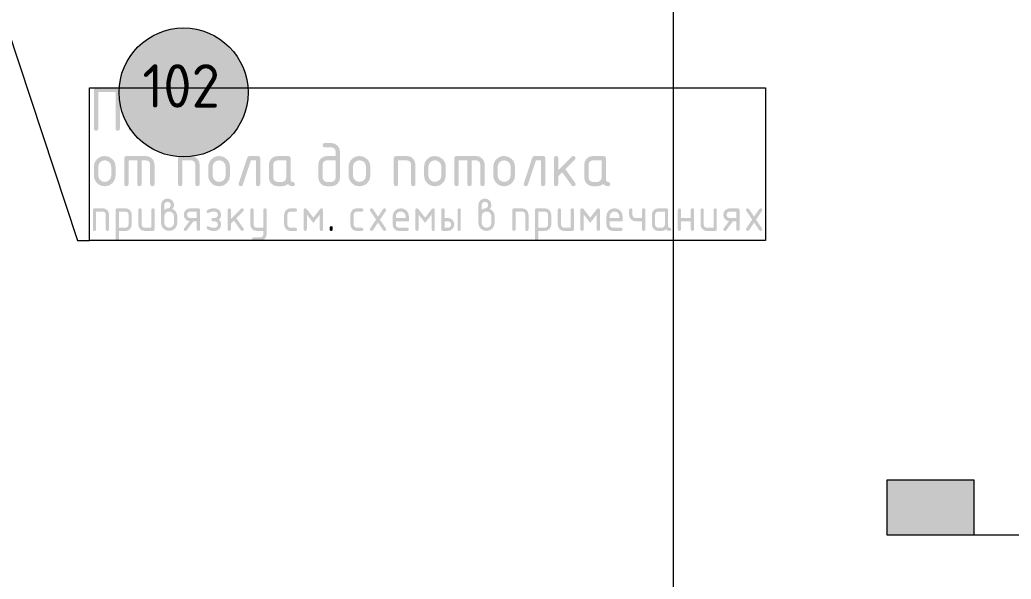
# Model space of a CAD drawing. Header units: millimetres. Extents: x -546 to 1681, y -650 to 1730.
# Drawn here: x 453.67 to 499.93, y 387.43 to 413.56 of the extents above; entities that cross this region are included whole.
import ezdxf

# ---------------------------------------------------------------- set-up
doc = ezdxf.new("R2010")
doc.units = ezdxf.units.MM

msp = doc.modelspace()

# ---------------------------------------------------------------- hatches: boundary and pattern name
at = {"true_color": 0xffffff}
h = msp.add_hatch(color=7, dxfattribs=at)
edge = h.paths.add_edge_path()
edge.add_arc((461.311, 410.164), 3.012, 0, 360)
at = {"true_color": 0x0077b0}
h = msp.add_hatch(color=144, dxfattribs=at)
h.dxf.hatch_style = 2
h.paths.add_polyline_path([(457.228, 410.393), (458.238, 410.393), (458.312, 410.367), (458.337, 410.291), (458.337, 408.473), (458.312, 408.399), (458.238, 408.375), (458.162, 408.399), (458.136, 408.473), (458.136, 410.189), (457.329, 410.189), (457.329, 408.473), (457.304, 408.399), (457.228, 408.375), (457.152, 408.399), (457.126, 408.473), (457.126, 410.291), (457.152, 410.367)])
h = msp.add_hatch(color=144, dxfattribs=at)
h.dxf.hatch_style = 2
h.paths.add_polyline_path([(458.742, 408.473), (458.742, 410.291), (458.767, 410.367), (458.843, 410.393), (458.919, 410.367), (458.945, 410.291), (458.945, 409.585), (459.752, 409.585), (459.752, 410.291), (459.777, 410.367), (459.854, 410.393), (459.927, 410.367), (459.952, 410.291), (459.952, 408.473), (459.927, 408.399), (459.854, 408.375), (459.777, 408.399), (459.752, 408.473), (459.752, 409.382), (458.945, 409.382), (458.945, 408.473), (458.919, 408.399), (458.843, 408.375), (458.767, 408.399)])
h = msp.add_hatch(color=144, dxfattribs=at)
h.dxf.hatch_style = 2
h.paths.add_polyline_path([(462.565, 410.195), (461.98, 410.195), (461.98, 410.082), (461.956, 410.008), (461.884, 409.983), (461.806, 410.009), (461.78, 410.085), (461.783, 410.297), (461.808, 410.373), (461.884, 410.398), (462.692, 410.398), (462.766, 410.373), (462.793, 410.299), (462.788, 410.274), (462.384, 408.456), (462.352, 408.398), (462.288, 408.377), (462.212, 408.403), (462.186, 408.479), (462.186, 408.501)])
h = msp.add_hatch(color=144, dxfattribs=at)
h.dxf.hatch_style = 2
h.paths.add_polyline_path([(461.265, 408.877), (460.458, 408.877), (460.382, 408.902), (460.357, 408.979), (460.382, 409.055), (460.458, 409.08), (461.265, 409.08), (461.342, 409.055), (461.367, 408.979), (461.342, 408.902)])
h = msp.add_hatch(color=144, dxfattribs=at)
h.paths.add_polyline_path([(468.61, 407.4), (468.61, 406.189), (468.581, 406.032), (468.492, 405.901), (468.361, 405.814), (468.207, 405.785), (468.004, 405.785), (467.848, 405.814), (467.719, 405.901), (467.63, 406.032), (467.6, 406.189), (467.6, 406.793), (467.63, 406.95), (467.719, 407.081), (467.849, 407.167), (468.004, 407.196), (468.407, 407.196), (468.407, 407.4), (468.393, 407.478), (468.351, 407.544), (468.285, 407.585), (468.207, 407.6), (467.902, 407.6), (467.828, 407.625), (467.803, 407.701), (467.828, 407.778), (467.902, 407.803), (468.207, 407.803), (468.363, 407.774), (468.492, 407.685), (468.581, 407.556)])
h.paths.add_polyline_path([(468.407, 406.189), (468.407, 406.993), (468.004, 406.993), (467.925, 406.979), (467.86, 406.937), (467.818, 406.871), (467.803, 406.793), (467.803, 406.189), (467.818, 406.112), (467.863, 406.045), (467.928, 406), (468.004, 405.986), (468.207, 405.986), (468.284, 406), (468.348, 406.045), (468.392, 406.111)])
h = msp.add_hatch(color=144, dxfattribs=at)
h.paths.add_polyline_path([(457.126, 406.287), (457.126, 406.691), (457.135, 406.793), (457.163, 406.886), (457.209, 406.972), (457.273, 407.05), (457.351, 407.114), (457.436, 407.16), (457.53, 407.187), (457.631, 407.196), (457.826, 407.16), (457.99, 407.052), (458.054, 406.975), (458.1, 406.889), (458.127, 406.795), (458.136, 406.691), (458.136, 406.287), (458.127, 406.187), (458.099, 406.095), (458.052, 406.01), (457.987, 405.932), (457.91, 405.867), (457.825, 405.822), (457.732, 405.794), (457.631, 405.785), (457.53, 405.794), (457.436, 405.822), (457.351, 405.867), (457.273, 405.932), (457.209, 406.01), (457.163, 406.095), (457.135, 406.187)])
h.paths.add_polyline_path([(457.933, 406.29), (457.933, 406.694), (457.912, 406.81), (457.846, 406.909), (457.748, 406.974), (457.631, 406.996), (457.514, 406.974), (457.417, 406.909), (457.351, 406.81), (457.329, 406.694), (457.329, 406.29), (457.351, 406.173), (457.417, 406.076), (457.514, 406.009), (457.631, 405.986), (457.748, 406.009), (457.846, 406.076), (457.912, 406.174)])
h = msp.add_hatch(color=144, dxfattribs=at)
h.dxf.hatch_style = 2
h.paths.add_polyline_path([(458.642, 407.196), (459.551, 407.196), (459.706, 407.167), (459.836, 407.081), (459.925, 406.95), (459.955, 406.793), (459.955, 405.884), (459.929, 405.809), (459.853, 405.785), (459.777, 405.809), (459.751, 405.884), (459.751, 406.793), (459.737, 406.871), (459.695, 406.937), (459.629, 406.98), (459.551, 406.993), (459.348, 406.993), (459.348, 405.884), (459.322, 405.809), (459.246, 405.785), (459.172, 405.809), (459.147, 405.884), (459.147, 406.993), (458.744, 406.993), (458.744, 405.884), (458.718, 405.809), (458.642, 405.785), (458.566, 405.809), (458.541, 405.884), (458.541, 407.098), (458.566, 407.171)])
h = msp.add_hatch(color=144, dxfattribs=at)
h.dxf.hatch_style = 2
h.paths.add_polyline_path([(461.05, 405.884), (461.05, 407.098), (461.076, 407.171), (461.152, 407.196), (461.657, 407.196), (461.811, 407.167), (461.942, 407.081), (462.031, 406.95), (462.06, 406.793), (462.06, 405.884), (462.035, 405.809), (461.959, 405.785), (461.883, 405.809), (461.857, 405.884), (461.857, 406.793), (461.843, 406.871), (461.801, 406.937), (461.735, 406.98), (461.657, 406.993), (461.253, 406.993), (461.253, 405.884), (461.228, 405.809), (461.152, 405.785), (461.076, 405.809)])
h = msp.add_hatch(color=144, dxfattribs=at)
h.paths.add_polyline_path([(462.465, 406.287), (462.465, 406.691), (462.474, 406.793), (462.501, 406.886), (462.547, 406.972), (462.611, 407.05), (462.689, 407.114), (462.775, 407.16), (462.868, 407.187), (462.97, 407.196), (463.165, 407.16), (463.328, 407.052), (463.392, 406.975), (463.438, 406.889), (463.465, 406.795), (463.474, 406.691), (463.474, 406.287), (463.465, 406.187), (463.437, 406.095), (463.39, 406.01), (463.325, 405.932), (463.249, 405.867), (463.163, 405.822), (463.07, 405.794), (462.97, 405.785), (462.868, 405.794), (462.775, 405.822), (462.689, 405.867), (462.611, 405.932), (462.547, 406.01), (462.501, 406.095), (462.474, 406.187)])
h.paths.add_polyline_path([(463.272, 406.29), (463.272, 406.694), (463.25, 406.81), (463.184, 406.909), (463.086, 406.974), (462.97, 406.996), (462.853, 406.974), (462.755, 406.909), (462.689, 406.81), (462.667, 406.694), (462.667, 406.29), (462.689, 406.173), (462.755, 406.076), (462.853, 406.009), (462.97, 405.986), (463.086, 406.009), (463.184, 406.076), (463.25, 406.174)])
h = msp.add_hatch(color=144, dxfattribs=at)
h.dxf.hatch_style = 2
h.paths.add_polyline_path([(464.384, 407.196), (464.787, 407.196), (464.863, 407.171), (464.889, 407.098), (464.889, 405.884), (464.863, 405.809), (464.787, 405.785), (464.711, 405.809), (464.686, 405.884), (464.686, 406.993), (464.454, 406.993), (464.074, 405.853), (464.04, 405.802), (463.98, 405.785), (463.904, 405.811), (463.879, 405.887), (463.884, 405.918), (464.282, 407.115), (464.323, 407.177)])
h = msp.add_hatch(color=144, dxfattribs=at)
h.paths.add_polyline_path([(466.1, 406.993), (465.697, 406.993), (465.618, 406.979), (465.553, 406.937), (465.511, 406.871), (465.496, 406.793), (465.496, 406.189), (465.511, 406.112), (465.556, 406.045), (465.621, 406), (465.697, 405.986), (465.9, 405.986), (465.977, 406), (466.041, 406.045), (466.085, 406.111), (466.1, 406.189)])
h.paths.add_polyline_path([(466.504, 405.884), (466.479, 405.809), (466.405, 405.785), (466.275, 405.811), (466.174, 405.889), (466.048, 405.811), (465.9, 405.785), (465.697, 405.785), (465.54, 405.814), (465.412, 405.901), (465.323, 406.031), (465.293, 406.189), (465.293, 406.793), (465.323, 406.95), (465.412, 407.081), (465.54, 407.167), (465.697, 407.196), (466.202, 407.196), (466.278, 407.171), (466.303, 407.098), (466.303, 406.087), (466.329, 406.011), (466.405, 405.986), (466.479, 405.96)])
h = msp.add_hatch(color=144, dxfattribs=at)
h.paths.add_polyline_path([(469.015, 406.287), (469.015, 406.691), (469.024, 406.793), (469.051, 406.886), (469.097, 406.972), (469.161, 407.05), (469.239, 407.114), (469.325, 407.16), (469.418, 407.187), (469.52, 407.196), (469.715, 407.16), (469.878, 407.052), (469.942, 406.975), (469.988, 406.889), (470.015, 406.795), (470.024, 406.691), (470.024, 406.287), (470.015, 406.187), (469.987, 406.095), (469.94, 406.01), (469.875, 405.932), (469.799, 405.867), (469.713, 405.822), (469.62, 405.794), (469.52, 405.785), (469.418, 405.794), (469.325, 405.822), (469.239, 405.867), (469.161, 405.932), (469.097, 406.01), (469.051, 406.095), (469.024, 406.187)])
h.paths.add_polyline_path([(469.822, 406.29), (469.822, 406.694), (469.8, 406.81), (469.734, 406.909), (469.636, 406.974), (469.52, 406.996), (469.403, 406.974), (469.305, 406.909), (469.239, 406.81), (469.218, 406.694), (469.218, 406.29), (469.239, 406.173), (469.305, 406.076), (469.403, 406.009), (469.52, 405.986), (469.636, 406.009), (469.734, 406.076), (469.8, 406.174)])
h = msp.add_hatch(color=144, dxfattribs=at)
h.dxf.hatch_style = 2
h.paths.add_polyline_path([(471.12, 405.884), (471.12, 407.098), (471.145, 407.171), (471.222, 407.196), (471.727, 407.196), (471.881, 407.167), (472.012, 407.081), (472.101, 406.95), (472.13, 406.793), (472.13, 405.884), (472.105, 405.809), (472.029, 405.785), (471.952, 405.809), (471.927, 405.884), (471.927, 406.793), (471.913, 406.871), (471.87, 406.937), (471.805, 406.98), (471.727, 406.993), (471.323, 406.993), (471.323, 405.884), (471.298, 405.809), (471.222, 405.785), (471.145, 405.809)])
h = msp.add_hatch(color=144, dxfattribs=at)
h.paths.add_polyline_path([(472.535, 406.287), (472.535, 406.691), (472.544, 406.793), (472.571, 406.886), (472.617, 406.972), (472.681, 407.05), (472.759, 407.114), (472.844, 407.16), (472.938, 407.187), (473.039, 407.196), (473.234, 407.16), (473.398, 407.052), (473.462, 406.975), (473.508, 406.889), (473.535, 406.795), (473.544, 406.691), (473.544, 406.287), (473.535, 406.187), (473.507, 406.095), (473.46, 406.01), (473.395, 405.932), (473.318, 405.867), (473.233, 405.822), (473.14, 405.794), (473.039, 405.785), (472.938, 405.794), (472.844, 405.822), (472.759, 405.867), (472.681, 405.932), (472.617, 406.01), (472.571, 406.095), (472.544, 406.187)])
h.paths.add_polyline_path([(473.341, 406.29), (473.341, 406.694), (473.32, 406.81), (473.254, 406.909), (473.156, 406.974), (473.039, 406.996), (472.922, 406.974), (472.825, 406.909), (472.759, 406.81), (472.737, 406.694), (472.737, 406.29), (472.759, 406.173), (472.825, 406.076), (472.922, 406.009), (473.039, 405.986), (473.156, 406.009), (473.254, 406.076), (473.32, 406.174)])
h = msp.add_hatch(color=144, dxfattribs=at)
h.dxf.hatch_style = 2
h.paths.add_polyline_path([(474.05, 407.196), (474.959, 407.196), (475.114, 407.167), (475.244, 407.081), (475.333, 406.95), (475.363, 406.793), (475.363, 405.884), (475.337, 405.809), (475.261, 405.785), (475.185, 405.809), (475.159, 405.884), (475.159, 406.793), (475.145, 406.871), (475.103, 406.937), (475.037, 406.98), (474.959, 406.993), (474.756, 406.993), (474.756, 405.884), (474.73, 405.809), (474.654, 405.785), (474.58, 405.809), (474.555, 405.884), (474.555, 406.993), (474.152, 406.993), (474.152, 405.884), (474.126, 405.809), (474.05, 405.785), (473.974, 405.809), (473.949, 405.884), (473.949, 407.098), (473.974, 407.171)])
h = msp.add_hatch(color=144, dxfattribs=at)
h.paths.add_polyline_path([(475.767, 406.287), (475.767, 406.691), (475.776, 406.793), (475.803, 406.886), (475.849, 406.972), (475.914, 407.05), (475.991, 407.114), (476.077, 407.16), (476.17, 407.187), (476.272, 407.196), (476.467, 407.16), (476.63, 407.052), (476.695, 406.975), (476.74, 406.889), (476.768, 406.795), (476.777, 406.691), (476.777, 406.287), (476.767, 406.187), (476.739, 406.095), (476.692, 406.01), (476.627, 405.932), (476.551, 405.867), (476.465, 405.822), (476.372, 405.794), (476.272, 405.785), (476.17, 405.794), (476.077, 405.822), (475.991, 405.867), (475.914, 405.932), (475.849, 406.01), (475.803, 406.095), (475.776, 406.187)])
h.paths.add_polyline_path([(476.574, 406.29), (476.574, 406.694), (476.552, 406.81), (476.486, 406.909), (476.389, 406.974), (476.272, 406.996), (476.155, 406.974), (476.057, 406.909), (475.991, 406.81), (475.97, 406.694), (475.97, 406.29), (475.991, 406.173), (476.057, 406.076), (476.155, 406.009), (476.272, 405.986), (476.389, 406.009), (476.486, 406.076), (476.552, 406.174)])
h = msp.add_hatch(color=144, dxfattribs=at)
h.dxf.hatch_style = 2
h.paths.add_polyline_path([(477.686, 407.196), (478.09, 407.196), (478.166, 407.171), (478.191, 407.098), (478.191, 405.884), (478.166, 405.809), (478.09, 405.785), (478.013, 405.809), (477.988, 405.884), (477.988, 406.993), (477.757, 406.993), (477.376, 405.853), (477.342, 405.802), (477.283, 405.785), (477.206, 405.811), (477.181, 405.887), (477.187, 405.918), (477.585, 407.115), (477.625, 407.177)])
h = msp.add_hatch(color=144, dxfattribs=at)
h.dxf.hatch_style = 2
h.paths.add_polyline_path([(478.798, 406.533), (479.433, 407.168), (479.464, 407.19), (479.504, 407.196), (479.58, 407.171), (479.605, 407.098), (479.574, 407.027), (479.131, 406.581), (479.586, 405.943), (479.605, 405.884), (479.58, 405.809), (479.504, 405.785), (479.455, 405.796), (479.42, 405.828), (478.985, 406.437), (478.798, 406.248), (478.798, 405.884), (478.773, 405.809), (478.697, 405.785), (478.621, 405.809), (478.595, 405.884), (478.595, 407.098), (478.621, 407.171), (478.697, 407.196), (478.773, 407.171), (478.798, 407.098)])
h = msp.add_hatch(color=144, dxfattribs=at)
h.paths.add_polyline_path([(480.817, 406.993), (480.413, 406.993), (480.335, 406.979), (480.269, 406.937), (480.227, 406.871), (480.213, 406.793), (480.213, 406.189), (480.228, 406.112), (480.272, 406.045), (480.337, 406), (480.413, 405.986), (480.616, 405.986), (480.693, 406), (480.757, 406.045), (480.802, 406.111), (480.817, 406.189)])
h.paths.add_polyline_path([(481.22, 405.884), (481.195, 405.809), (481.122, 405.785), (480.992, 405.811), (480.89, 405.889), (480.765, 405.811), (480.616, 405.785), (480.413, 405.785), (480.257, 405.814), (480.128, 405.901), (480.039, 406.031), (480.01, 406.189), (480.01, 406.793), (480.039, 406.95), (480.128, 407.081), (480.257, 407.167), (480.413, 407.196), (480.918, 407.196), (480.994, 407.171), (481.02, 407.098), (481.02, 406.087), (481.045, 406.011), (481.122, 405.986), (481.195, 405.96)])
h = msp.add_hatch(color=144, dxfattribs=at)
h.paths.add_polyline_path([(460.411, 404.681), (460.503, 404.736), (460.587, 404.755), (460.632, 404.769), (460.673, 404.808), (460.704, 404.858), (460.714, 404.907), (460.702, 404.966), (460.669, 405.015), (460.62, 405.048), (460.561, 405.058), (460.503, 405.047), (460.453, 405.015), (460.422, 404.966), (460.411, 404.907)])
h.paths.add_polyline_path([(460.788, 404.725), (460.882, 404.668), (460.955, 404.586), (461.001, 404.486), (461.016, 404.378), (461.016, 404.074), (460.988, 403.928), (460.904, 403.807), (460.783, 403.724), (460.637, 403.697), (460.491, 403.724), (460.368, 403.807), (460.286, 403.929), (460.259, 404.074), (460.259, 404.907), (460.281, 405.025), (460.348, 405.123), (460.445, 405.188), (460.561, 405.21), (460.679, 405.188), (460.777, 405.121), (460.842, 405.025), (460.864, 404.907), (460.845, 404.805)])
h.paths.add_polyline_path([(460.864, 404.075), (460.864, 404.378), (460.848, 404.465), (460.798, 404.539), (460.725, 404.589), (460.637, 404.605), (460.55, 404.589), (460.477, 404.539), (460.427, 404.465), (460.411, 404.378), (460.411, 404.075), (460.427, 403.987), (460.477, 403.915), (460.55, 403.864), (460.637, 403.847), (460.725, 403.864), (460.798, 403.915), (460.848, 403.988)])
h = msp.add_hatch(color=144, dxfattribs=at)
h.paths.add_polyline_path([(475.223, 404.681), (475.315, 404.736), (475.399, 404.755), (475.445, 404.769), (475.486, 404.808), (475.516, 404.858), (475.526, 404.907), (475.515, 404.966), (475.482, 405.015), (475.433, 405.048), (475.374, 405.058), (475.315, 405.047), (475.266, 405.015), (475.234, 404.966), (475.223, 404.907)])
h.paths.add_polyline_path([(475.6, 404.725), (475.694, 404.668), (475.767, 404.586), (475.813, 404.486), (475.829, 404.378), (475.829, 404.074), (475.8, 403.928), (475.717, 403.807), (475.595, 403.724), (475.45, 403.697), (475.304, 403.724), (475.181, 403.807), (475.098, 403.929), (475.071, 404.074), (475.071, 404.907), (475.093, 405.025), (475.16, 405.123), (475.257, 405.188), (475.374, 405.21), (475.491, 405.188), (475.589, 405.121), (475.654, 405.025), (475.676, 404.907), (475.657, 404.805)])
h.paths.add_polyline_path([(475.676, 404.075), (475.676, 404.378), (475.66, 404.465), (475.611, 404.539), (475.537, 404.589), (475.45, 404.605), (475.362, 404.589), (475.289, 404.539), (475.24, 404.465), (475.223, 404.378), (475.223, 404.075), (475.24, 403.987), (475.289, 403.915), (475.362, 403.864), (475.45, 403.847), (475.537, 403.864), (475.611, 403.915), (475.66, 403.988)])
h = msp.add_hatch(color=144, dxfattribs=at)
h.dxf.hatch_style = 2
h.paths.add_polyline_path([(457.076, 403.771), (457.076, 404.681), (457.095, 404.736), (457.152, 404.755), (457.531, 404.755), (457.647, 404.733), (457.745, 404.669), (457.812, 404.57), (457.834, 404.452), (457.834, 403.771), (457.815, 403.715), (457.758, 403.697), (457.701, 403.715), (457.682, 403.771), (457.682, 404.452), (457.671, 404.511), (457.639, 404.561), (457.59, 404.593), (457.531, 404.603), (457.228, 404.603), (457.228, 403.771), (457.209, 403.715), (457.152, 403.697), (457.095, 403.715)])
h = msp.add_hatch(color=144, dxfattribs=at)
h.paths.add_polyline_path([(458.137, 404.681), (458.156, 404.736), (458.213, 404.755), (458.592, 404.755), (458.709, 404.733), (458.806, 404.669), (458.872, 404.57), (458.894, 404.452), (458.894, 403.999), (458.872, 403.882), (458.806, 403.783), (458.709, 403.718), (458.592, 403.697), (458.289, 403.697), (458.289, 403.316), (458.27, 403.26), (458.213, 403.241), (458.156, 403.26), (458.137, 403.316)])
h.paths.add_polyline_path([(458.289, 404.603), (458.289, 403.847), (458.592, 403.847), (458.65, 403.858), (458.698, 403.891), (458.731, 403.941), (458.742, 403.999), (458.742, 404.452), (458.731, 404.511), (458.7, 404.561), (458.651, 404.593), (458.592, 404.603)])
h = msp.add_hatch(color=144, dxfattribs=at)
h.dxf.hatch_style = 2
h.paths.add_polyline_path([(459.955, 404.681), (459.955, 403.771), (459.936, 403.715), (459.879, 403.697), (459.501, 403.697), (459.383, 403.718), (459.287, 403.783), (459.22, 403.881), (459.198, 403.999), (459.198, 404.681), (459.217, 404.736), (459.274, 404.755), (459.331, 404.736), (459.35, 404.681), (459.35, 403.999), (459.361, 403.941), (459.395, 403.891), (459.444, 403.858), (459.501, 403.847), (459.803, 403.847), (459.803, 404.681), (459.822, 404.736), (459.879, 404.755), (459.936, 404.736)])
h = msp.add_hatch(color=144, dxfattribs=at)
h.paths.add_polyline_path([(461.588, 404.152), (461.482, 404.184), (461.396, 404.251), (461.339, 404.344), (461.32, 404.452), (461.342, 404.57), (461.408, 404.669), (461.505, 404.733), (461.622, 404.755), (462.001, 404.755), (462.058, 404.736), (462.077, 404.681), (462.077, 403.771), (462.058, 403.715), (462.001, 403.697), (461.944, 403.715), (461.925, 403.771), (461.925, 404.15), (461.772, 404.15), (461.457, 403.727), (461.43, 403.704), (461.396, 403.697), (461.339, 403.715), (461.32, 403.771), (461.334, 403.817)])
h.paths.add_polyline_path([(461.472, 404.452), (461.483, 404.395), (461.516, 404.344), (461.565, 404.311), (461.622, 404.3), (461.925, 404.3), (461.925, 404.603), (461.622, 404.603), (461.563, 404.592), (461.514, 404.561), (461.483, 404.511)])
h = msp.add_hatch(color=144, dxfattribs=at)
h.dxf.hatch_style = 2
h.paths.add_polyline_path([(462.91, 403.999), (462.9, 404.063), (462.869, 404.11), (462.78, 404.15), (462.683, 404.15), (462.63, 404.173), (462.607, 404.226), (462.63, 404.281), (462.704, 404.304), (462.727, 404.304), (462.753, 404.302), (462.82, 404.313), (462.869, 404.347), (462.9, 404.394), (462.91, 404.452), (462.9, 404.511), (462.867, 404.561), (462.818, 404.593), (462.759, 404.603), (462.683, 404.603), (462.613, 404.593), (462.528, 404.564), (462.459, 404.536), (462.437, 404.526), (462.397, 404.554), (462.38, 404.607), (462.412, 404.664), (462.505, 404.715), (462.6, 404.745), (462.683, 404.755), (462.759, 404.755), (462.877, 404.733), (462.975, 404.669), (463.04, 404.57), (463.062, 404.452), (463.036, 404.316), (462.958, 404.226), (463.036, 404.136), (463.062, 403.999), (463.04, 403.882), (462.975, 403.783), (462.877, 403.718), (462.759, 403.697), (462.683, 403.697), (462.599, 403.706), (462.503, 403.735), (462.411, 403.786), (462.38, 403.845), (462.397, 403.898), (462.439, 403.926), (462.464, 403.916), (462.53, 403.887), (462.613, 403.857), (462.683, 403.847), (462.759, 403.847), (462.818, 403.858), (462.867, 403.891), (462.899, 403.941)])
h = msp.add_hatch(color=144, dxfattribs=at)
h.dxf.hatch_style = 2
h.paths.add_polyline_path([(463.517, 404.258), (463.993, 404.734), (464.046, 404.755), (464.103, 404.736), (464.122, 404.681), (464.099, 404.628), (463.767, 404.294), (464.108, 403.815), (464.122, 403.771), (464.103, 403.715), (464.046, 403.697), (463.983, 403.729), (463.657, 404.186), (463.517, 404.044), (463.517, 403.771), (463.498, 403.715), (463.441, 403.697), (463.384, 403.715), (463.365, 403.771), (463.365, 404.681), (463.384, 404.736), (463.441, 404.755), (463.498, 404.736), (463.517, 404.681)])
h = msp.add_hatch(color=144, dxfattribs=at)
h.dxf.hatch_style = 2
h.paths.add_polyline_path([(465.031, 403.542), (465.031, 403.697), (464.728, 403.697), (464.611, 403.718), (464.515, 403.783), (464.448, 403.882), (464.426, 403.999), (464.426, 404.681), (464.445, 404.736), (464.502, 404.755), (464.559, 404.736), (464.578, 404.681), (464.578, 403.999), (464.589, 403.941), (464.623, 403.891), (464.672, 403.858), (464.728, 403.847), (465.031, 403.847), (465.031, 404.681), (465.05, 404.736), (465.107, 404.755), (465.164, 404.736), (465.183, 404.681), (465.183, 403.545), (465.161, 403.427), (465.097, 403.329), (465, 403.264), (464.883, 403.241), (464.578, 403.241), (464.521, 403.261), (464.502, 403.318), (464.525, 403.371), (464.578, 403.394), (464.881, 403.394), (464.939, 403.404), (464.989, 403.437), (465.02, 403.484)])
h = msp.add_hatch(color=144, dxfattribs=at)
h.dxf.hatch_style = 2
h.paths.add_polyline_path([(466.156, 404.452), (466.156, 403.999), (466.167, 403.941), (466.2, 403.891), (466.249, 403.858), (466.306, 403.847), (466.533, 403.847), (466.59, 403.828), (466.609, 403.771), (466.59, 403.715), (466.533, 403.697), (466.306, 403.697), (466.189, 403.718), (466.092, 403.783), (466.026, 403.881), (466.004, 403.999), (466.004, 404.452), (466.026, 404.57), (466.092, 404.669), (466.189, 404.733), (466.306, 404.755), (466.533, 404.755), (466.59, 404.736), (466.609, 404.679), (466.59, 404.622), (466.533, 404.603), (466.306, 404.603), (466.248, 404.592), (466.198, 404.561), (466.167, 404.511)])
h = msp.add_hatch(color=144, dxfattribs=at)
h.dxf.hatch_style = 2
h.paths.add_polyline_path([(467.367, 404.074), (467.064, 404.463), (467.064, 403.771), (467.045, 403.715), (466.988, 403.697), (466.931, 403.715), (466.912, 403.771), (466.912, 404.681), (466.931, 404.736), (466.988, 404.755), (467.026, 404.744), (467.064, 404.709), (467.367, 404.319), (467.669, 404.709), (467.708, 404.744), (467.746, 404.755), (467.801, 404.736), (467.82, 404.681), (467.82, 403.771), (467.801, 403.715), (467.746, 403.697), (467.689, 403.715), (467.669, 403.771), (467.669, 404.463)])
h = msp.add_hatch(color=144, dxfattribs=at)
h.dxf.hatch_style = 2
h.paths.add_polyline_path([(469.25, 404.452), (469.25, 403.999), (469.261, 403.941), (469.295, 403.891), (469.344, 403.858), (469.401, 403.847), (469.627, 403.847), (469.684, 403.828), (469.703, 403.771), (469.684, 403.715), (469.627, 403.697), (469.401, 403.697), (469.283, 403.718), (469.187, 403.783), (469.12, 403.881), (469.098, 403.999), (469.098, 404.452), (469.12, 404.57), (469.187, 404.669), (469.283, 404.733), (469.401, 404.755), (469.627, 404.755), (469.684, 404.736), (469.703, 404.679), (469.684, 404.622), (469.627, 404.603), (469.401, 404.603), (469.342, 404.592), (469.293, 404.561), (469.261, 404.511)])
h = msp.add_hatch(color=144, dxfattribs=at)
h.dxf.hatch_style = 2
h.paths.add_polyline_path([(470.476, 404.226), (470.751, 403.813), (470.764, 403.771), (470.745, 403.715), (470.688, 403.697), (470.624, 403.729), (470.385, 404.088), (470.146, 403.729), (470.083, 403.697), (470.03, 403.718), (470.006, 403.771), (470.019, 403.813), (470.294, 404.226), (470.019, 404.637), (470.006, 404.681), (470.025, 404.736), (470.083, 404.755), (470.146, 404.723), (470.385, 404.364), (470.624, 404.723), (470.688, 404.755), (470.745, 404.737), (470.764, 404.681), (470.751, 404.637)])
h = msp.add_hatch(color=144, dxfattribs=at)
h.paths.add_polyline_path([(471.446, 404.605), (471.358, 404.589), (471.285, 404.539), (471.236, 404.466), (471.219, 404.378), (471.219, 404.302), (471.673, 404.302), (471.673, 404.378), (471.656, 404.466), (471.607, 404.539), (471.533, 404.589)])
h.paths.add_polyline_path([(471.219, 404.15), (471.219, 403.999), (471.231, 403.941), (471.264, 403.891), (471.313, 403.858), (471.37, 403.847), (471.749, 403.847), (471.806, 403.828), (471.825, 403.771), (471.806, 403.715), (471.749, 403.697), (471.37, 403.697), (471.253, 403.718), (471.156, 403.783), (471.089, 403.881), (471.067, 403.999), (471.067, 404.376), (471.094, 404.523), (471.177, 404.645), (471.3, 404.728), (471.446, 404.755), (471.592, 404.728), (471.715, 404.647), (471.798, 404.525), (471.825, 404.378), (471.825, 404.15)])
h = msp.add_hatch(color=144, dxfattribs=at)
h.dxf.hatch_style = 2
h.paths.add_polyline_path([(472.583, 404.074), (472.28, 404.463), (472.28, 403.771), (472.261, 403.715), (472.204, 403.697), (472.147, 403.715), (472.128, 403.771), (472.128, 404.681), (472.147, 404.736), (472.204, 404.755), (472.242, 404.744), (472.28, 404.709), (472.583, 404.319), (472.886, 404.709), (472.924, 404.744), (472.962, 404.755), (473.017, 404.736), (473.036, 404.681), (473.036, 403.771), (473.017, 403.715), (472.962, 403.697), (472.905, 403.715), (472.886, 403.771), (472.886, 404.463)])
h = msp.add_hatch(color=144, dxfattribs=at)
h.paths.add_polyline_path([(473.945, 403.999), (473.922, 403.882), (473.857, 403.783), (473.759, 403.718), (473.642, 403.697), (473.415, 403.697), (473.358, 403.715), (473.339, 403.771), (473.339, 404.681), (473.358, 404.736), (473.415, 404.755), (473.472, 404.736), (473.491, 404.681), (473.491, 404.302), (473.642, 404.302), (473.759, 404.28), (473.857, 404.215), (473.922, 404.117)])
h.paths.add_polyline_path([(473.794, 403.999), (473.783, 404.058), (473.75, 404.107), (473.701, 404.139), (473.642, 404.15), (473.491, 404.15), (473.491, 403.847), (473.642, 403.847), (473.701, 403.858), (473.75, 403.891), (473.783, 403.941)])
h.paths.add_polyline_path([(474.097, 404.681), (474.116, 404.736), (474.173, 404.755), (474.228, 404.736), (474.247, 404.681), (474.247, 403.771), (474.228, 403.715), (474.173, 403.697), (474.116, 403.715), (474.097, 403.771)])
h = msp.add_hatch(color=144, dxfattribs=at)
h.dxf.hatch_style = 2
h.paths.add_polyline_path([(476.651, 403.771), (476.651, 404.681), (476.67, 404.736), (476.727, 404.755), (477.105, 404.755), (477.221, 404.733), (477.319, 404.669), (477.386, 404.57), (477.408, 404.452), (477.408, 403.771), (477.389, 403.715), (477.332, 403.697), (477.275, 403.715), (477.256, 403.771), (477.256, 404.452), (477.245, 404.511), (477.213, 404.561), (477.164, 404.593), (477.105, 404.603), (476.803, 404.603), (476.803, 403.771), (476.784, 403.715), (476.727, 403.697), (476.67, 403.715)])
h = msp.add_hatch(color=144, dxfattribs=at)
h.paths.add_polyline_path([(477.711, 404.681), (477.73, 404.736), (477.787, 404.755), (478.166, 404.755), (478.283, 404.733), (478.38, 404.669), (478.447, 404.57), (478.469, 404.452), (478.469, 403.999), (478.447, 403.882), (478.38, 403.783), (478.283, 403.718), (478.166, 403.697), (477.863, 403.697), (477.863, 403.316), (477.844, 403.26), (477.787, 403.241), (477.73, 403.26), (477.711, 403.316)])
h.paths.add_polyline_path([(477.863, 404.603), (477.863, 403.847), (478.166, 403.847), (478.224, 403.858), (478.272, 403.891), (478.305, 403.941), (478.317, 403.999), (478.317, 404.452), (478.306, 404.511), (478.274, 404.561), (478.225, 404.593), (478.166, 404.603)])
h = msp.add_hatch(color=144, dxfattribs=at)
h.dxf.hatch_style = 2
h.paths.add_polyline_path([(479.53, 404.681), (479.53, 403.771), (479.511, 403.715), (479.453, 403.697), (479.075, 403.697), (478.958, 403.718), (478.861, 403.783), (478.794, 403.881), (478.772, 403.999), (478.772, 404.681), (478.791, 404.736), (478.848, 404.755), (478.905, 404.736), (478.924, 404.681), (478.924, 403.999), (478.935, 403.941), (478.969, 403.891), (479.018, 403.858), (479.075, 403.847), (479.377, 403.847), (479.377, 404.681), (479.396, 404.736), (479.453, 404.755), (479.511, 404.736)])
h = msp.add_hatch(color=144, dxfattribs=at)
h.dxf.hatch_style = 2
h.paths.add_polyline_path([(480.288, 404.074), (479.985, 404.463), (479.985, 403.771), (479.966, 403.715), (479.909, 403.697), (479.852, 403.715), (479.833, 403.771), (479.833, 404.681), (479.852, 404.736), (479.909, 404.755), (479.947, 404.744), (479.985, 404.709), (480.288, 404.319), (480.59, 404.709), (480.629, 404.744), (480.667, 404.755), (480.722, 404.736), (480.741, 404.681), (480.741, 403.771), (480.722, 403.715), (480.667, 403.697), (480.609, 403.715), (480.59, 403.771), (480.59, 404.463)])
h = msp.add_hatch(color=144, dxfattribs=at)
h.paths.add_polyline_path([(481.423, 404.605), (481.335, 404.589), (481.262, 404.539), (481.213, 404.466), (481.196, 404.378), (481.196, 404.302), (481.649, 404.302), (481.649, 404.378), (481.633, 404.466), (481.584, 404.539), (481.51, 404.589)])
h.paths.add_polyline_path([(481.196, 404.15), (481.196, 403.999), (481.207, 403.941), (481.241, 403.891), (481.29, 403.858), (481.347, 403.847), (481.725, 403.847), (481.783, 403.828), (481.802, 403.771), (481.783, 403.715), (481.725, 403.697), (481.347, 403.697), (481.23, 403.718), (481.133, 403.783), (481.066, 403.881), (481.044, 403.999), (481.044, 404.376), (481.071, 404.523), (481.154, 404.645), (481.277, 404.728), (481.423, 404.755), (481.569, 404.728), (481.692, 404.647), (481.774, 404.525), (481.802, 404.378), (481.802, 404.15)])
h = msp.add_hatch(color=144, dxfattribs=at)
h.dxf.hatch_style = 2
h.paths.add_polyline_path([(482.862, 404.681), (482.862, 403.771), (482.843, 403.715), (482.786, 403.697), (482.729, 403.715), (482.71, 403.771), (482.71, 404.15), (482.408, 404.15), (482.292, 404.172), (482.194, 404.236), (482.127, 404.334), (482.105, 404.448), (482.105, 404.681), (482.124, 404.736), (482.181, 404.755), (482.238, 404.736), (482.257, 404.681), (482.257, 404.455), (482.268, 404.396), (482.302, 404.347), (482.351, 404.313), (482.408, 404.302), (482.71, 404.302), (482.71, 404.681), (482.729, 404.736), (482.786, 404.755), (482.843, 404.736)])
h = msp.add_hatch(color=144, dxfattribs=at)
h.paths.add_polyline_path([(483.771, 404.603), (483.468, 404.603), (483.41, 404.592), (483.36, 404.561), (483.329, 404.511), (483.318, 404.452), (483.318, 403.999), (483.329, 403.941), (483.363, 403.891), (483.412, 403.858), (483.468, 403.847), (483.621, 403.847), (483.678, 403.858), (483.726, 403.891), (483.76, 403.941), (483.771, 403.999)])
h.paths.add_polyline_path([(484.074, 403.771), (484.055, 403.715), (484, 403.697), (483.902, 403.716), (483.826, 403.775), (483.732, 403.716), (483.621, 403.697), (483.468, 403.697), (483.351, 403.718), (483.255, 403.783), (483.188, 403.881), (483.166, 403.999), (483.166, 404.452), (483.188, 404.57), (483.255, 404.669), (483.351, 404.733), (483.468, 404.755), (483.847, 404.755), (483.904, 404.736), (483.923, 404.681), (483.923, 403.923), (483.942, 403.866), (484, 403.847), (484.055, 403.828)])
h = msp.add_hatch(color=144, dxfattribs=at)
h.dxf.hatch_style = 2
h.paths.add_polyline_path([(484.529, 404.15), (484.529, 403.771), (484.51, 403.715), (484.453, 403.697), (484.396, 403.715), (484.377, 403.771), (484.377, 404.681), (484.396, 404.736), (484.453, 404.755), (484.51, 404.736), (484.529, 404.681), (484.529, 404.302), (484.982, 404.302), (484.982, 404.681), (485.001, 404.736), (485.058, 404.755), (485.115, 404.736), (485.134, 404.681), (485.134, 403.771), (485.115, 403.715), (485.058, 403.697), (485.001, 403.715), (484.982, 403.771), (484.982, 404.15)])
h = msp.add_hatch(color=144, dxfattribs=at)
h.dxf.hatch_style = 2
h.paths.add_polyline_path([(486.195, 404.681), (486.195, 403.771), (486.176, 403.715), (486.119, 403.697), (485.74, 403.697), (485.623, 403.718), (485.527, 403.783), (485.46, 403.881), (485.438, 403.999), (485.438, 404.681), (485.457, 404.736), (485.514, 404.755), (485.571, 404.736), (485.59, 404.681), (485.59, 403.999), (485.601, 403.941), (485.635, 403.891), (485.684, 403.858), (485.74, 403.847), (486.043, 403.847), (486.043, 404.681), (486.062, 404.736), (486.119, 404.755), (486.176, 404.736)])
h = msp.add_hatch(color=144, dxfattribs=at)
h.paths.add_polyline_path([(486.767, 404.152), (486.661, 404.184), (486.575, 404.251), (486.518, 404.344), (486.499, 404.452), (486.521, 404.57), (486.587, 404.669), (486.684, 404.733), (486.801, 404.755), (487.18, 404.755), (487.237, 404.736), (487.256, 404.681), (487.256, 403.771), (487.237, 403.715), (487.18, 403.697), (487.123, 403.715), (487.104, 403.771), (487.104, 404.15), (486.951, 404.15), (486.636, 403.727), (486.609, 403.704), (486.575, 403.697), (486.518, 403.715), (486.499, 403.771), (486.514, 403.817)])
h.paths.add_polyline_path([(486.651, 404.452), (486.662, 404.395), (486.695, 404.344), (486.744, 404.311), (486.801, 404.3), (487.104, 404.3), (487.104, 404.603), (486.801, 404.603), (486.742, 404.592), (486.693, 404.561), (486.662, 404.511)])
h = msp.add_hatch(color=144, dxfattribs=at)
h.dxf.hatch_style = 2
h.paths.add_polyline_path([(488.029, 404.226), (488.304, 403.813), (488.317, 403.771), (488.298, 403.715), (488.241, 403.697), (488.177, 403.729), (487.938, 404.088), (487.699, 403.729), (487.636, 403.697), (487.583, 403.718), (487.559, 403.771), (487.572, 403.813), (487.847, 404.226), (487.572, 404.637), (487.559, 404.681), (487.578, 404.736), (487.636, 404.755), (487.699, 404.723), (487.938, 404.364), (488.177, 404.723), (488.241, 404.755), (488.298, 404.737), (488.317, 404.681), (488.304, 404.637)])
h = msp.add_hatch(color=144, dxfattribs=at)
h.dxf.hatch_style = 2
h.paths.add_polyline_path([(468.123, 403.847), (468.142, 403.904), (468.199, 403.923), (468.256, 403.904), (468.275, 403.847), (468.275, 403.771), (468.256, 403.715), (468.199, 403.697), (468.142, 403.715), (468.123, 403.771)])
at = {"true_color": 0xffffff}
h = msp.add_hatch(color=7, dxfattribs=at)
h.dxf.hatch_style = 2
h.paths.add_polyline_path([(494.152, 392.072), (498.192, 392.072), (498.192, 389.484), (494.152, 389.484)])
h = msp.add_hatch(color=7, dxfattribs=at)
h.dxf.hatch_style = 2
h.paths.add_polyline_path([(494.152, 392.072), (498.192, 392.072), (498.192, 389.484), (494.152, 389.484)])
at = {"true_color": 0x0077b0}
h = msp.add_hatch(color=144, dxfattribs=at)
h.paths.add_polyline_path([(495.361, 390.677), (495.361, 391.484), (495.332, 391.64), (495.243, 391.771), (495.114, 391.858), (494.958, 391.887), (494.802, 391.858), (494.67, 391.771), (494.583, 391.64), (494.555, 391.484), (494.555, 390.677), (494.583, 390.52), (494.67, 390.392), (494.802, 390.303), (494.958, 390.273), (495.114, 390.303), (495.243, 390.392), (495.332, 390.52)])
h.paths.add_polyline_path([(495.562, 390.677), (495.551, 390.556), (495.518, 390.444), (495.462, 390.341), (495.384, 390.247), (495.292, 390.17), (495.19, 390.115), (495.079, 390.083), (494.958, 390.072), (494.836, 390.083), (494.725, 390.115), (494.622, 390.17), (494.529, 390.247), (494.451, 390.341), (494.396, 390.444), (494.363, 390.556), (494.352, 390.677), (494.352, 391.484), (494.363, 391.605), (494.396, 391.717), (494.451, 391.819), (494.529, 391.912), (494.622, 391.99), (494.725, 392.046), (494.836, 392.079), (494.958, 392.09), (495.079, 392.079), (495.191, 392.046), (495.294, 391.991), (495.387, 391.915), (495.463, 391.822), (495.518, 391.718), (495.551, 391.606), (495.562, 391.484)])
h = msp.add_hatch(color=144, dxfattribs=at)
h.paths.add_polyline_path([(495.361, 390.677), (495.361, 391.484), (495.332, 391.64), (495.243, 391.771), (495.114, 391.858), (494.958, 391.887), (494.802, 391.858), (494.67, 391.771), (494.583, 391.64), (494.555, 391.484), (494.555, 390.677), (494.583, 390.52), (494.67, 390.392), (494.802, 390.303), (494.958, 390.273), (495.114, 390.303), (495.243, 390.392), (495.332, 390.52)])
h.paths.add_polyline_path([(495.562, 390.677), (495.551, 390.556), (495.518, 390.444), (495.462, 390.341), (495.384, 390.247), (495.292, 390.17), (495.19, 390.115), (495.079, 390.083), (494.958, 390.072), (494.836, 390.083), (494.725, 390.115), (494.622, 390.17), (494.529, 390.247), (494.451, 390.341), (494.396, 390.444), (494.363, 390.556), (494.352, 390.677), (494.352, 391.484), (494.363, 391.605), (494.396, 391.717), (494.451, 391.819), (494.529, 391.912), (494.622, 391.99), (494.725, 392.046), (494.836, 392.079), (494.958, 392.09), (495.079, 392.079), (495.191, 392.046), (495.294, 391.991), (495.387, 391.915), (495.463, 391.822), (495.518, 391.718), (495.551, 391.606), (495.562, 391.484)])
h = msp.add_hatch(color=144, dxfattribs=at)
h.dxf.hatch_style = 2
h.paths.add_polyline_path([(497.785, 391.746), (497.553, 391.514), (497.483, 391.484), (497.406, 391.509), (497.381, 391.585), (497.409, 391.656), (497.804, 392.051), (497.845, 392.08), (497.886, 392.09), (497.962, 392.065), (497.987, 391.988), (497.987, 390.171), (497.962, 390.096), (497.886, 390.072), (497.81, 390.096), (497.785, 390.171)])
h = msp.add_hatch(color=144, dxfattribs=at)
h.dxf.hatch_style = 2
h.paths.add_polyline_path([(497.785, 391.746), (497.553, 391.514), (497.483, 391.484), (497.406, 391.509), (497.381, 391.585), (497.409, 391.656), (497.804, 392.051), (497.845, 392.08), (497.886, 392.09), (497.962, 392.065), (497.987, 391.988), (497.987, 390.171), (497.962, 390.096), (497.886, 390.072), (497.81, 390.096), (497.785, 390.171)])
h = msp.add_hatch(color=144, dxfattribs=at)
h.dxf.hatch_style = 2
h.paths.add_polyline_path([(496.875, 390.575), (496.068, 390.575), (495.992, 390.6), (495.967, 390.677), (495.992, 390.753), (496.068, 390.778), (496.875, 390.778), (496.951, 390.753), (496.976, 390.677), (496.951, 390.6)])
h = msp.add_hatch(color=144, dxfattribs=at)
h.dxf.hatch_style = 2
h.paths.add_polyline_path([(496.875, 390.575), (496.068, 390.575), (495.992, 390.6), (495.967, 390.677), (495.992, 390.753), (496.068, 390.778), (496.875, 390.778), (496.951, 390.753), (496.976, 390.677), (496.951, 390.6)])

# ---------------------------------------------------------------- linework, layer by layer
at = {"color": 7, "lineweight": 0}
for points in [[(484.173, 197.821), (484.173, 730.152)], [(458.299, 410.164), (458.314, 410.472), (458.36, 410.771), (458.434, 411.06), (458.535, 411.337), (458.662, 411.6), (458.813, 411.848), (458.987, 412.08), (459.181, 412.294), (459.395, 412.488), (459.627, 412.662), (459.875, 412.813), (460.139, 412.94), (460.415, 413.041), (460.704, 413.115), (461.003, 413.161), (461.311, 413.176), (461.619, 413.161), (461.918, 413.115), (462.207, 413.041), (462.483, 412.94), (462.747, 412.813), (462.995, 412.662), (463.227, 412.488), (463.441, 412.294), (463.635, 412.08), (463.808, 411.848), (463.959, 411.6), (464.086, 411.337), (464.187, 411.06), (464.262, 410.771), (464.307, 410.472), (464.323, 410.164)], [(464.323, 410.164), (464.307, 409.857), (464.262, 409.558), (464.187, 409.269), (464.086, 408.992), (463.959, 408.729), (463.808, 408.481), (463.635, 408.249), (463.441, 408.035), (463.227, 407.84), (462.995, 407.667), (462.747, 407.516), (462.483, 407.389), (462.207, 407.288), (461.918, 407.214), (461.619, 407.168), (461.311, 407.152), (461.003, 407.168), (460.704, 407.214), (460.415, 407.288), (460.139, 407.389), (459.875, 407.516), (459.627, 407.667), (459.395, 407.84), (459.181, 408.035), (458.987, 408.249), (458.813, 408.481), (458.662, 408.729), (458.535, 408.992), (458.434, 409.269), (458.36, 409.558), (458.314, 409.857), (458.299, 410.164)]]:
    msp.add_lwpolyline(points, dxfattribs=at)
at = {"color": 144, "lineweight": 0, "true_color": 0x0077b0}
for points in [[(444.345, 439.619), (456.359, 403.257)], [(456.925, 410.375), (488.468, 410.375)], [(456.925, 403.257), (456.925, 410.375)], [(488.468, 410.375), (488.468, 403.257)], [(456.359, 403.257), (456.925, 403.257)], [(488.468, 403.257), (456.925, 403.257)], [(494.152, 392.072), (498.192, 392.072)], [(494.152, 389.484), (494.152, 392.072)], [(494.152, 392.072), (498.192, 392.072)], [(494.152, 389.484), (494.152, 392.072)], [(498.192, 392.072), (498.192, 389.484)], [(498.192, 392.072), (498.192, 389.484)], [(498.192, 389.484), (494.152, 389.484)], [(498.192, 389.484), (494.152, 389.484)], [(501.147, 389.484), (498.192, 389.484)], [(501.155, 389.484), (498.192, 389.484)]]:
    msp.add_lwpolyline(points, dxfattribs=at)

# ---------------------------------------------------------------- texts
at = {"color": 7, "insert": (459.392, 411.485), "char_height": 2.02685, "attachment_point": 1}
msp.add_mtext('{\\fGOSTCommon|b0|i0|c0;102}', dxfattribs=at)

doc.saveas('drawing.dxf')
